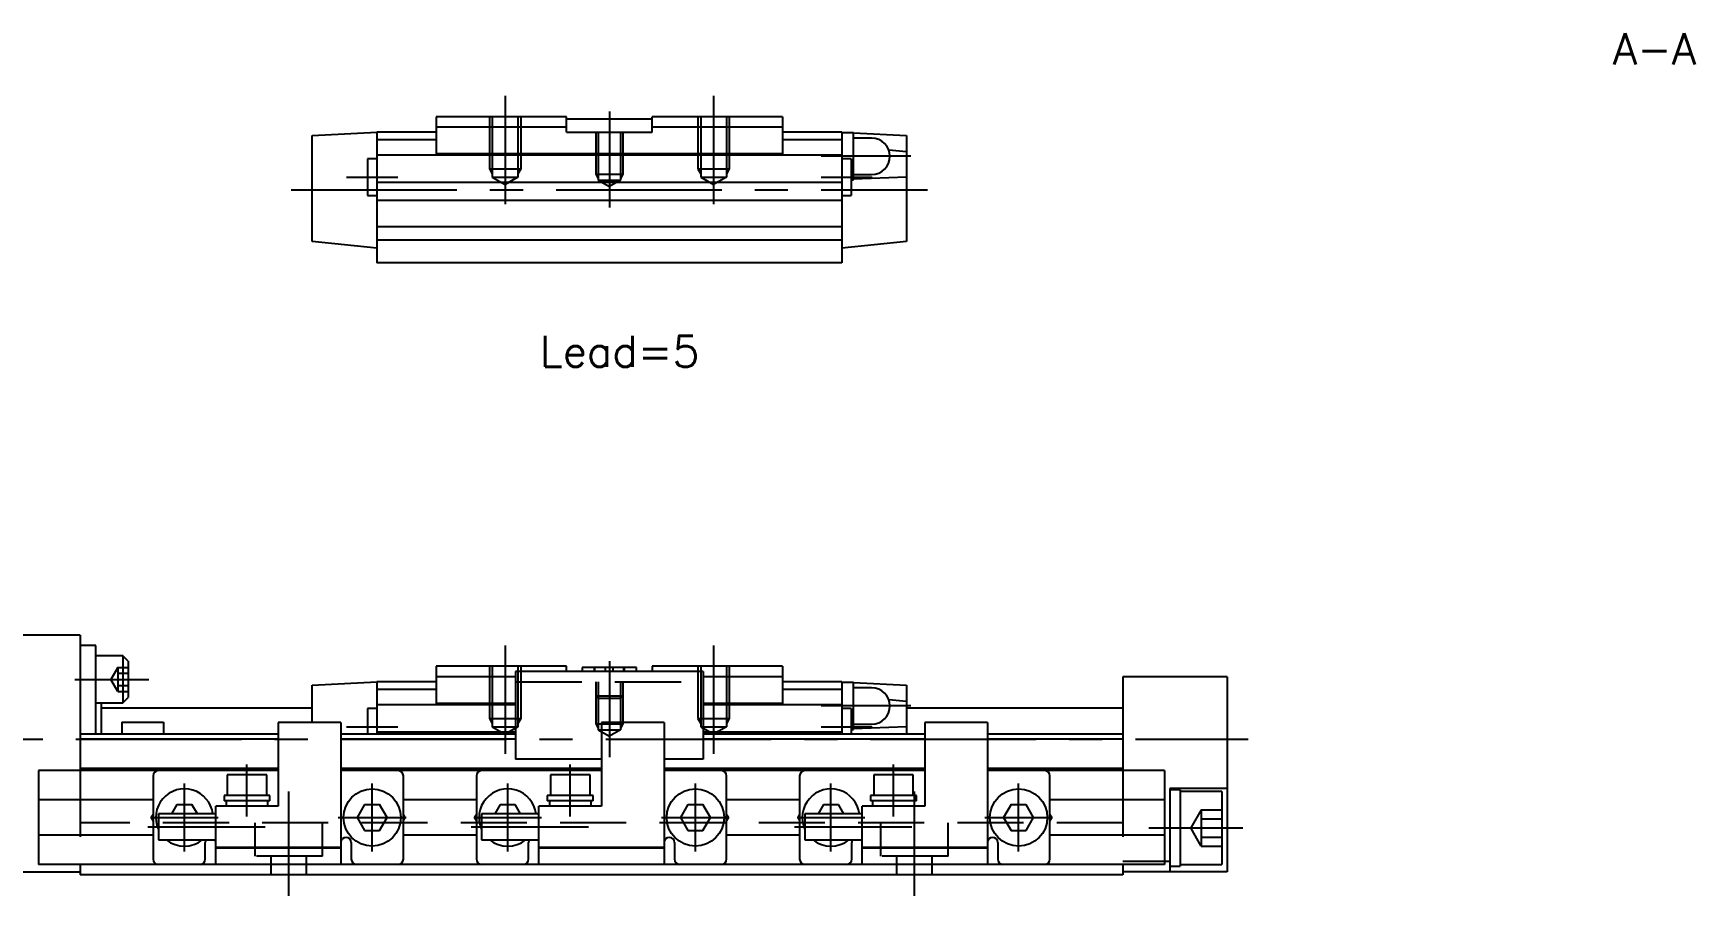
# Model space of a CAD drawing. Extents: x -2 to 287, y -8 to 258.
# Drawn here: x 120.9 to 280.2, y 15.5 to 98.2 of the extents above; entities that cross this region are included whole.
import ezdxf

# ---------------------------------------------------------------- set-up
doc = ezdxf.new("R2010")
doc.units = 0
doc.header["$LTSCALE"] = 0.5
doc.linetypes.add('CENTER', pattern=[50.8, 31.75, -6.35, 6.35, -6.35])
doc.linetypes.add('DASHED', pattern=[19.05, 12.7, -6.35])
for name, color, linetype in [('MSM_CENTER', 1, 'CENTER'), ('MSM_CONTINUOUS', 7, 'CONTINUOUS'), ('MSM_DASHED', 4, 'DASHED'), ('MSM_PART_NUMBER', 7, 'CONTINUOUS')]:
    doc.layers.add(name, color=color, linetype=linetype)
doc.styles.get("Standard").update_dxf_attribs({"font": 'txt.shx', "height": 3, "bigfont": 'bigfont.shx'})

msp = doc.modelspace()

# ---------------------------------------------------------------- linework, layer by layer
at = {"layer": 'MSM_CENTER'}
for p, q in [((166.15, 92.2), (166.15, 81.8)), ((186.15, 92.2), (186.15, 81.8)), ((176.15, 90.7), (176.15, 81.5)), ((205.05, 86.4), (196.45, 86.4)), ((145.65, 83.2), (206.65, 83.2)), ((150.95, 84.4), (155.85, 84.4)), ((196.45, 84.4), (201.35, 84.4)), ((166.15, 39.5), (166.15, 29.1)), ((186.15, 39.5), (186.15, 29.1)), ((176.15, 38), (176.15, 28.8)), ((124.9, 36.25), (132, 36.25)), ((205.05, 33.7), (196.45, 33.7)), ((-2, 30.5), (237.4, 30.5)), ((150.95, 31.7), (155.85, 31.7)), ((196.45, 31.7), (201.35, 31.7)), ((141.4, 23.1), (141.4, 28.1)), ((172.4, 23.1), (172.4, 28.1)), ((203.4, 23.1), (203.4, 28.1)), ((135.4, 19.75), (135.4, 26.25)), ((145.4, 15.5), (145.4, 25.5)), ((153.4, 19.75), (153.4, 26.25)), ((166.4, 19.75), (166.4, 26.25)), ((184.4, 19.75), (184.4, 26.25)), ((197.4, 19.75), (197.4, 26.25)), ((205.4, 15.5), (205.4, 25.5)), ((215.4, 19.75), (215.4, 26.25)), ((132.15, 23), (138.65, 23)), ((150.15, 23), (156.65, 23)), ((163.15, 23), (169.65, 23)), ((181.15, 23), (187.65, 23)), ((194.15, 23), (200.65, 23)), ((212.15, 23), (218.65, 23)), ((131.9, 22.1), (143.15, 22.1)), ((162.9, 22.1), (174.15, 22.1)), ((193.9, 22.1), (205.15, 22.1)), ((227.9, 22), (236.9, 22))]:
    msp.add_line(p, q, dxfattribs=at)
at = {"layer": 'MSM_CONTINUOUS'}
for p, q in [((172.05, 90.2), (159.55, 90.2)), ((159.55, 90.2), (159.55, 86.63)), ((172.05, 88.7), (172.05, 90.2)), ((172.05, 90), (180.25, 90)), ((180.25, 88.7), (180.25, 90.2)), ((192.75, 90.2), (180.25, 90.2)), ((192.75, 90.2), (192.75, 86.63)), ((147.65, 88.4), (153.85, 88.7)), ((147.65, 78.24), (147.65, 88.4)), ((159.55, 88.7), (153.85, 88.7)), ((153.85, 88.7), (153.85, 76.2)), ((159.55, 87.99), (153.85, 87.99)), ((172.05, 89.2), (159.55, 89.2)), ((172.05, 88.7), (180.25, 88.7)), ((192.75, 89.2), (180.25, 89.2)), ((198.45, 88.7), (192.75, 88.7)), ((198.45, 87.99), (192.75, 87.99)), ((198.45, 88.7), (199.47, 88.65)), ((198.45, 88.7), (198.45, 76.2)), ((199.55, 88.65), (198.45, 88.65)), ((199.55, 88.65), (204.65, 88.4)), ((199.55, 84.15), (199.55, 88.65)), ((201.3, 88.15), (199.55, 88.15)), ((204.65, 88.4), (204.65, 78.24)), ((153.85, 86.15), (152.95, 86.15)), ((152.95, 86.15), (152.95, 82.65)), ((198.45, 86.5), (153.85, 86.5)), ((192.75, 86.63), (159.55, 86.63)), ((199.35, 86.15), (198.45, 86.15)), ((199.35, 86.15), (199.35, 82.65)), ((204.65, 86.83), (202.95, 86.99)), ((199.55, 84.65), (201.3, 84.65)), ((198.45, 83.9), (153.85, 83.9)), ((199.35, 84.15), (199.55, 84.15)), ((199.55, 84.23), (204.65, 84.43)), ((152.95, 82.65), (153.85, 82.65)), ((198.45, 82.16), (153.85, 82.16)), ((198.45, 82.65), (199.35, 82.65)), ((153.85, 77.58), (147.65, 78.24)), ((198.45, 79.64), (153.85, 79.64)), ((198.45, 78.36), (153.85, 78.36)), ((204.65, 78.24), (198.45, 77.58)), ((198.45, 76.2), (153.85, 76.2)), ((125.4, 40.5), (117.9, 40.5)), ((125.4, 40.5), (125.4, 27.5)), ((126.9, 39.5), (125.4, 39.5)), ((126.9, 31), (126.9, 39.5)), ((129.5, 38.5), (126.9, 38.5)), ((130, 38), (129.5, 38.5)), ((129.5, 38.5), (129.5, 34)), ((130, 38), (130, 34.5)), ((159.55, 37.5), (159.55, 33.93)), ((172.05, 37.5), (159.55, 37.5)), ((185.15, 37), (167.15, 37)), ((167.15, 37), (167.15, 28.6)), ((172.05, 37), (172.05, 37.5)), ((173.55, 37.4), (173.55, 37)), ((178.75, 37.4), (173.55, 37.4)), ((178.75, 37), (178.75, 37.4)), ((192.75, 37.5), (180.25, 37.5)), ((180.25, 37.5), (180.25, 37)), ((185.15, 37), (185.15, 28.6)), ((192.75, 37.5), (192.75, 33.93)), ((147.65, 35.7), (153.85, 36)), ((147.65, 32.1), (147.65, 35.7)), ((159.55, 36), (153.85, 36)), ((153.85, 36), (153.85, 31)), ((159.55, 35.29), (153.85, 35.29)), ((167.15, 36.5), (159.55, 36.5)), ((192.75, 36.5), (185.15, 36.5)), ((198.45, 36), (192.75, 36)), ((198.45, 35.29), (192.75, 35.29)), ((198.45, 36), (199.47, 35.95)), ((198.45, 36), (198.45, 31)), ((199.55, 35.95), (198.45, 35.95)), ((199.55, 35.95), (204.65, 35.7)), ((199.55, 31.45), (199.55, 35.95)), ((201.3, 35.45), (199.55, 35.45)), ((204.65, 35.7), (204.65, 31)), ((235.4, 36.5), (225.4, 36.5)), ((225.4, 36.5), (225.4, 27.5)), ((235.4, 36.5), (235.4, 17.8)), ((126.9, 34), (129.5, 34)), ((127.4, 34), (127.4, 31)), ((147.65, 33.5), (127.4, 33.5)), ((129.5, 34), (130, 34.5)), ((167.15, 33.8), (153.85, 33.8)), ((167.15, 33.93), (159.55, 33.93)), ((192.75, 33.93), (185.15, 33.93)), ((198.45, 33.8), (185.15, 33.8)), ((204.65, 34.13), (202.95, 34.29)), ((225.4, 33.5), (204.65, 33.5)), ((129.4, 32.16), (133.4, 32.16)), ((129.4, 32.16), (129.4, 31)), ((133.4, 32.16), (133.4, 31)), ((150.4, 32.1), (144.4, 32.1)), ((144.4, 32.1), (144.4, 24.1)), ((150.4, 32.1), (150.4, 18.5)), ((153.85, 33.45), (152.95, 33.45)), ((152.95, 33.45), (152.95, 31)), ((175.4, 32.1), (175.4, 24.1)), ((181.4, 32.1), (175.4, 32.1)), ((181.4, 32.1), (181.4, 18.5)), ((199.35, 33.45), (198.45, 33.45)), ((199.35, 33.45), (199.35, 31)), ((199.55, 31.95), (201.3, 31.95)), ((206.4, 32.1), (206.4, 24.1)), ((212.4, 32.1), (206.4, 32.1)), ((212.4, 32.1), (212.4, 18.5)), ((144.4, 31), (125.4, 31)), ((144.4, 30.5), (125.4, 30.5)), ((167.15, 31), (150.4, 31)), ((167.15, 30.5), (150.4, 30.5)), ((167.15, 31.2), (153.85, 31.2)), ((198.45, 31.2), (185.15, 31.2)), ((206.4, 31), (185.15, 31)), ((206.4, 30.5), (185.15, 30.5)), ((199.35, 31.45), (199.55, 31.45)), ((199.55, 31.53), (204.65, 31.73)), ((225.4, 31), (212.4, 31)), ((225.4, 30.5), (212.4, 30.5)), ((121.4, 27.5), (121.4, 18.5)), ((144.4, 27.5), (121.4, 27.5)), ((144.4, 27.7), (125.4, 27.7)), ((139.5, 27.1), (139.5, 25.1)), ((143.3, 27.1), (139.5, 27.1)), ((143.3, 25.1), (143.3, 27.1)), ((175.4, 27.7), (150.4, 27.7)), ((175.4, 27.5), (150.4, 27.5)), ((175.4, 28.6), (167.15, 28.6)), ((170.5, 27.1), (170.5, 25.1)), ((174.3, 27.1), (170.5, 27.1)), ((174.3, 25.1), (174.3, 27.1)), ((185.15, 28.6), (181.4, 28.6)), ((206.4, 27.7), (181.4, 27.7)), ((206.4, 27.5), (181.4, 27.5)), ((201.5, 27.1), (201.5, 25.1)), ((205.3, 27.1), (201.5, 27.1)), ((205.3, 25.1), (205.3, 27.1)), ((225.4, 27.7), (212.4, 27.7)), ((229.4, 27.5), (212.4, 27.5)), ((229.4, 27.5), (229.4, 18.5)), ((132.4, 27), (132.4, 19)), ((156.4, 19), (156.4, 27)), ((163.4, 27), (163.4, 19)), ((187.4, 19), (187.4, 27)), ((194.4, 27), (194.4, 19)), ((218.4, 19), (218.4, 27)), ((235.4, 25.8), (229.9, 25.8)), ((229.9, 25.8), (229.9, 17.8)), ((230.9, 25.65), (229.9, 25.65)), ((230.9, 25.65), (230.9, 18.35)), ((234.9, 25.5), (230.9, 25.5)), ((234.9, 25.5), (234.9, 18.5)), ((132.4, 24.7), (121.4, 24.7)), ((134.68, 24.25), (134.16, 23.35)), ((134.68, 24.25), (136.12, 24.25)), ((136.64, 23.35), (136.12, 24.25)), ((144.4, 24.1), (138.4, 24.1)), ((138.4, 18.5), (138.4, 24.1)), ((139.2, 25.1), (139.2, 24.6)), ((143.6, 25.1), (139.2, 25.1)), ((143.6, 24.6), (139.2, 24.6)), ((139.4, 24.6), (139.4, 24.1)), ((143.4, 24.1), (143.4, 24.6)), ((143.6, 24.6), (143.6, 25.1)), ((152.68, 24.25), (151.96, 23)), ((152.68, 24.25), (154.12, 24.25)), ((154.84, 23), (154.12, 24.25)), ((163.4, 24.7), (156.4, 24.7)), ((165.68, 24.25), (165.16, 23.35)), ((165.68, 24.25), (167.12, 24.25)), ((167.64, 23.35), (167.12, 24.25)), ((175.4, 24.1), (169.4, 24.1)), ((169.4, 18.5), (169.4, 24.1)), ((170.2, 25.1), (170.2, 24.6)), ((174.6, 25.1), (170.2, 25.1)), ((174.6, 24.6), (170.2, 24.6)), ((170.4, 24.6), (170.4, 24.1)), ((174.4, 24.1), (174.4, 24.6)), ((174.6, 24.6), (174.6, 25.1)), ((183.68, 24.25), (182.96, 23)), ((183.68, 24.25), (185.12, 24.25)), ((185.84, 23), (185.12, 24.25)), ((194.4, 24.7), (187.4, 24.7)), ((196.68, 24.25), (196.16, 23.35)), ((196.68, 24.25), (198.12, 24.25)), ((198.64, 23.35), (198.12, 24.25)), ((206.4, 24.1), (200.4, 24.1)), ((200.4, 18.5), (200.4, 24.1)), ((201.2, 25.1), (201.2, 24.6)), ((205.6, 25.1), (201.2, 25.1)), ((205.6, 24.6), (201.2, 24.6)), ((201.4, 24.6), (201.4, 24.1)), ((205.4, 24.1), (205.4, 24.6)), ((205.6, 24.6), (205.6, 25.1)), ((214.68, 24.25), (213.96, 23)), ((214.68, 24.25), (216.12, 24.25)), ((216.84, 23), (216.12, 24.25)), ((229.4, 24.7), (218.4, 24.7)), ((132.4, 23.3), (132.22, 23)), ((132.22, 23), (132.4, 22.7)), ((138.4, 23.35), (132.9, 23.35)), ((132.9, 23.35), (132.9, 20.85)), ((151.96, 23), (152.68, 21.75)), ((154.12, 21.75), (154.84, 23)), ((156.58, 23), (156.4, 23.3)), ((156.4, 22.7), (156.58, 23)), ((163.4, 23.3), (163.22, 23)), ((163.22, 23), (163.4, 22.7)), ((169.4, 23.35), (163.9, 23.35)), ((163.9, 23.35), (163.9, 20.85)), ((182.96, 23), (183.68, 21.75)), ((185.12, 21.75), (185.84, 23)), ((187.58, 23), (187.4, 23.3)), ((187.4, 22.7), (187.58, 23)), ((194.4, 23.3), (194.22, 23)), ((194.22, 23), (194.4, 22.7)), ((200.4, 23.35), (194.9, 23.35)), ((194.9, 23.35), (194.9, 20.85)), ((213.96, 23), (214.68, 21.75)), ((216.12, 21.75), (216.84, 23)), ((218.58, 23), (218.4, 23.3)), ((218.4, 22.7), (218.58, 23)), ((132.4, 21.3), (121.4, 21.3)), ((132.9, 20.85), (138.4, 20.85)), ((152.68, 21.75), (154.12, 21.75)), ((163.4, 21.3), (156.4, 21.3)), ((163.9, 20.85), (169.4, 20.85)), ((183.68, 21.75), (185.12, 21.75)), ((194.4, 21.3), (187.4, 21.3)), ((194.9, 20.85), (200.4, 20.85)), ((214.68, 21.75), (216.12, 21.75)), ((229.4, 21.3), (218.4, 21.3)), ((137.4, 19), (137.4, 20.6)), ((138.4, 20.15), (150.4, 20.15)), ((138.4, 20.1), (150.4, 20.1)), ((138.45, 20.15), (138.45, 20.1)), ((150.35, 20.15), (150.35, 20.1)), ((151.4, 20.6), (151.4, 19)), ((168.4, 19), (168.4, 20.6)), ((169.4, 20.15), (181.4, 20.15)), ((169.4, 20.1), (181.4, 20.1)), ((169.45, 20.15), (169.45, 20.1)), ((181.35, 20.15), (181.35, 20.1)), ((182.4, 20.6), (182.4, 19)), ((199.4, 19), (199.4, 20.6)), ((200.4, 20.15), (212.4, 20.15)), ((200.4, 20.1), (212.4, 20.1)), ((200.45, 20.15), (200.45, 20.1)), ((212.35, 20.15), (212.35, 20.1)), ((213.4, 20.6), (213.4, 19)), ((79.4, 17.8), (125.4, 17.8)), ((229.4, 18.5), (121.4, 18.5)), ((125.4, 18.5), (125.4, 17.5)), ((229.9, 18.8), (225.4, 18.8)), ((225.4, 18.5), (225.4, 17.5)), ((235.4, 17.8), (225.4, 17.8)), ((229.9, 18.35), (230.9, 18.35)), ((230.9, 18.5), (234.9, 18.5)), ((225.4, 17.5), (125.4, 17.5))]:
    msp.add_line(p, q, dxfattribs=at)
for centre in [(153.4, 23), (184.4, 23), (215.4, 23)]:
    msp.add_circle(centre, 2.75, dxfattribs=at)
for centre, radius, start, end in [((201.3, 86.4), 1.75, 270, 90), ((201.3, 33.7), 1.75, 270, 90), ((132.9, 27), 0.5, 90, 180), ((155.9, 27), 0.5, 0, 90), ((163.9, 27), 0.5, 90, 180), ((186.9, 27), 0.5, 0, 90), ((194.9, 27), 0.5, 90, 180), ((217.9, 27), 0.5, 0, 90), ((135.4, 23), 2.75, 7.312, 204.62), ((166.4, 23), 2.75, 7.312, 204.62), ((197.4, 23), 2.75, 7.312, 204.62), ((135.4, 23), 2.75, 231.4273, 308.5727), ((137.9, 20.6), 0.5, 150, 180), ((137.9, 20.6), 0.5, 0, 30), ((150.9, 20.6), 0.5, 0, 180), ((166.4, 23), 2.75, 231.4273, 308.5727), ((168.9, 20.6), 0.5, 150, 180), ((168.9, 20.6), 0.5, 0, 30), ((181.9, 20.6), 0.5, 0, 180), ((197.4, 23), 2.75, 231.4273, 308.5727), ((199.9, 20.6), 0.5, 150, 180), ((199.9, 20.6), 0.5, 0, 30), ((212.9, 20.6), 0.5, 0, 180), ((132.9, 19), 0.5, 180, 270), ((136.9, 19), 0.5, 270, 0), ((151.9, 19), 0.5, 180, 270), ((155.9, 19), 0.5, 270, 0), ((163.9, 19), 0.5, 180, 270), ((167.9, 19), 0.5, 270, 0), ((182.9, 19), 0.5, 180, 270), ((186.9, 19), 0.5, 270, 0), ((194.9, 19), 0.5, 180, 270), ((198.9, 19), 0.5, 270, 0), ((213.9, 19), 0.5, 180, 270), ((217.9, 19), 0.5, 270, 0)]:
    msp.add_arc(centre, radius, start, end, dxfattribs=at)
at = {"layer": 'MSM_DASHED'}
for p, q in [((164.65, 90.2), (164.65, 85.2)), ((164.92, 90.2), (164.92, 84.41)), ((167.38, 90.2), (167.38, 84.41)), ((167.65, 90.2), (167.65, 85.2)), ((184.65, 90.2), (184.65, 85.2)), ((184.92, 90.2), (184.92, 84.41)), ((187.38, 90.2), (187.38, 84.41)), ((187.65, 90.2), (187.65, 85.2)), ((174.85, 88.7), (174.85, 84.7)), ((175.09, 88.7), (175.09, 84.11)), ((177.21, 88.7), (177.21, 84.11)), ((177.45, 88.7), (177.45, 84.7)), ((164.65, 85.2), (167.65, 85.2)), ((164.65, 85.2), (164.92, 84.73)), ((167.65, 85.2), (167.38, 84.73)), ((174.85, 84.7), (177.45, 84.7)), ((174.85, 84.7), (175.09, 84.28)), ((177.45, 84.7), (177.21, 84.28)), ((184.65, 85.2), (187.65, 85.2)), ((184.65, 85.2), (184.92, 84.73)), ((187.65, 85.2), (187.38, 84.73)), ((164.92, 84.41), (167.38, 84.41)), ((164.92, 84.41), (166.15, 83.7)), ((167.38, 84.41), (166.15, 83.7)), ((175.09, 84.11), (177.21, 84.11)), ((175.09, 84.11), (176.15, 83.5)), ((177.21, 84.11), (176.15, 83.5)), ((184.92, 84.41), (187.38, 84.41)), ((184.92, 84.41), (186.15, 83.7)), ((187.38, 84.41), (186.15, 83.7)), ((129, 37.4), (128.33, 36.25)), ((129, 37.4), (130, 37.4)), ((129, 37.4), (129, 35.1)), ((129, 36.83), (130, 36.83)), ((164.65, 37.5), (164.65, 32.5)), ((164.92, 37.5), (164.92, 31.71)), ((167.38, 37.5), (167.38, 31.71)), ((167.65, 37.5), (167.65, 32.5)), ((174.7, 37.4), (174.7, 37)), ((174.75, 37), (174.75, 37.4)), ((175.78, 37), (175.78, 37.4)), ((176.52, 37), (176.52, 37.4)), ((177.55, 37), (177.55, 37.4)), ((177.6, 37), (177.6, 37.4)), ((184.65, 37.5), (184.65, 32.5)), ((184.92, 37.5), (184.92, 31.71)), ((187.38, 37.5), (187.38, 31.71)), ((187.65, 37.5), (187.65, 32.5)), ((129, 35.1), (128.33, 36.25)), ((129, 35.67), (130, 35.67)), ((129, 35.1), (130, 35.1)), ((167.15, 36), (185.15, 36)), ((174.85, 36), (174.85, 32)), ((175.09, 36), (175.09, 31.41)), ((177.21, 36), (177.21, 31.41)), ((177.45, 36), (177.45, 32)), ((177.45, 34.64), (174.85, 34.64)), ((174.85, 34.64), (175.09, 34.4)), ((177.21, 34.4), (175.09, 34.4)), ((177.21, 34.4), (177.45, 34.64)), ((164.65, 32.5), (167.65, 32.5)), ((164.65, 32.5), (164.92, 32.03)), ((167.65, 32.5), (167.38, 32.03)), ((174.85, 32), (177.45, 32)), ((174.85, 32), (175.09, 31.58)), ((177.45, 32), (177.21, 31.58)), ((184.65, 32.5), (187.65, 32.5)), ((184.65, 32.5), (184.92, 32.03)), ((187.65, 32.5), (187.38, 32.03)), ((164.92, 31.71), (167.38, 31.71)), ((164.92, 31.71), (166.15, 31)), ((167.38, 31.71), (166.15, 31)), ((175.09, 31.41), (177.21, 31.41)), ((175.09, 31.41), (176.15, 30.8)), ((177.21, 31.41), (176.15, 30.8)), ((184.92, 31.71), (187.38, 31.71)), ((184.92, 31.71), (186.15, 31)), ((187.38, 31.71), (186.15, 31)), ((125.4, 27.5), (125.4, 18.5)), ((225.4, 27.5), (225.4, 18.5)), ((225.4, 22.5), (125.4, 22.5)), ((142.15, 22.5), (142.15, 19.3)), ((148.65, 19.3), (148.65, 22.5)), ((202.15, 22.5), (202.15, 19.3)), ((208.65, 19.3), (208.65, 22.5)), ((232.9, 23.73), (231.9, 22)), ((232.9, 23.73), (234.9, 23.73)), ((232.9, 23.73), (232.9, 20.27)), ((232.9, 22.87), (234.9, 22.87)), ((232.9, 20.27), (231.9, 22)), ((232.9, 21.13), (234.9, 21.13)), ((148.65, 19.3), (142.15, 19.3)), ((143.7, 19.3), (143.7, 17.5)), ((147.1, 17.5), (147.1, 19.3)), ((208.65, 19.3), (202.15, 19.3)), ((203.7, 19.3), (203.7, 17.5)), ((207.1, 17.5), (207.1, 19.3)), ((232.9, 20.27), (234.9, 20.27))]:
    msp.add_line(p, q, dxfattribs=at)

# ---------------------------------------------------------------- texts
at = {"layer": 'MSM_PART_NUMBER'}
for s, p in [('A-A', (272.4, 95.2)), ('Lead=5', (169.49, 66.2))]:
    msp.add_text(s, height=3, dxfattribs=at).set_placement(p)

doc.saveas('drawing.dxf')
